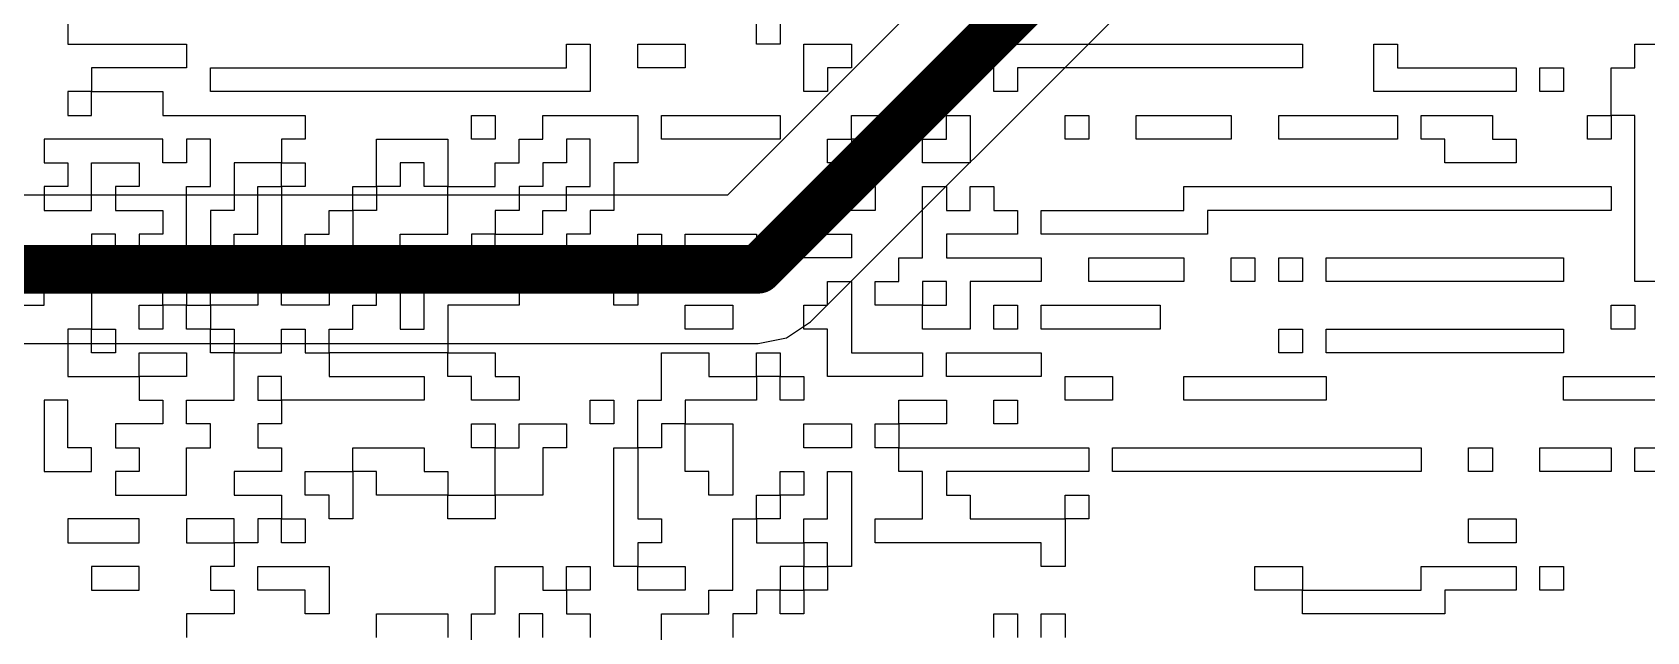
# Model space of a CAD drawing. Header units: inches. Extents: x 0.02 to 6.01, y 0.01 to 5.6.
# Drawn here: x 2.0754 to 2.4081, y 2.5553 to 2.6789 of the extents above; entities that cross this region are included whole.
import ezdxf

# ---------------------------------------------------------------- set-up
doc = ezdxf.new("R2010")
doc.units = ezdxf.units.IN
doc.header["$MEASUREMENT"] = 0
for name, color, linetype in [('Bottom Layer', 5, 'Continuous'), ('Bottom Overlay', 54, 'Continuous'), ('Top Layer', 1, 'Continuous')]:
    doc.layers.add(name, color=color, linetype=linetype)

msp = doc.modelspace()

# ---------------------------------------------------------------- linework, layer by layer
at = {"layer": 'Bottom Layer'}
for p, q in [((2.31816, 2.74478), (2.21867, 2.64529)), ((2.23581, 2.61919), (2.33978, 2.72316)), ((2.21867, 2.64529), (1.46133, 2.64529)), ((2.23085, 2.61587), (2.23581, 2.61919)), ((2.225, 2.61471), (2.23085, 2.61587)), ((1.455, 2.61471), (2.225, 2.61471))]:
    msp.add_line(p, q, dxfattribs=at)
for points in [[(2.225, 2.63, 0.01, 0.01, 0), (2.355, 2.76, 0.01, 0.01, 0)], [(3.00371, 0.01993, 0.01, 0.01, -0.378866), (0.02422, 2.65597, 0.01, 0.01, 0)], [(1.455, 2.63, 0.01, 0.01, 0), (2.225, 2.63, 0.01, 0.01, 0)]]:
    msp.add_lwpolyline(points, format="xyseb", dxfattribs=at)
msp.add_lwpolyline([(2.2225, 2.63, 0.005, 0.005, 1), (2.2275, 2.63, 0.005, 0.005, 1)], format="xyseb", close=True, dxfattribs=at)
msp.add_lwpolyline([(2.2225, 2.63, 0.005, 0.005, 1), (2.2275, 2.63, 0.005, 0.005, 1)], format="xyseb", close=True, dxfattribs=at)
at = {"layer": 'Bottom Overlay'}
for p, q in [((2.22953, 2.6862), (2.22953, 2.67641)), ((2.08273, 2.68131), (2.08273, 2.67641)), ((2.22464, 2.67641), (2.22464, 2.68131)), ((2.08273, 2.67641), (2.1072, 2.67641)), ((2.1072, 2.67641), (2.1072, 2.67152)), ((2.18549, 2.67152), (2.18549, 2.67641)), ((2.18549, 2.67641), (2.19039, 2.67641)), ((2.19039, 2.67641), (2.19039, 2.66663)), ((2.20017, 2.67152), (2.20017, 2.67641)), ((2.20017, 2.67641), (2.20996, 2.67641)), ((2.20996, 2.67641), (2.20996, 2.67152)), ((2.22953, 2.67641), (2.22464, 2.67641)), ((2.23443, 2.66663), (2.23443, 2.67641)), ((2.23443, 2.67641), (2.24421, 2.67641)), ((2.24421, 2.67641), (2.24421, 2.67152)), ((2.27357, 2.66663), (2.27357, 2.67641)), ((2.27357, 2.67641), (2.33719, 2.67641)), ((2.33719, 2.67641), (2.33719, 2.67152)), ((2.35187, 2.67641), (2.35676, 2.67641)), ((2.35187, 2.66663), (2.35187, 2.67641)), ((2.35676, 2.67641), (2.35676, 2.67152)), ((2.40569, 2.67152), (2.40569, 2.67641)), ((2.40569, 2.67641), (2.41548, 2.67641)), ((2.1072, 2.67152), (2.08763, 2.67152)), ((2.08763, 2.67152), (2.08763, 2.66663)), ((2.11209, 2.66663), (2.11209, 2.67152)), ((2.11209, 2.67152), (2.13167, 2.67152)), ((2.13167, 2.67152), (2.13656, 2.67152)), ((2.13656, 2.67152), (2.18549, 2.67152)), ((2.20996, 2.67152), (2.20017, 2.67152)), ((2.24421, 2.67152), (2.23932, 2.67152)), ((2.23932, 2.67152), (2.23932, 2.66663)), ((2.28336, 2.67152), (2.27847, 2.67152)), ((2.27847, 2.67152), (2.27847, 2.66663)), ((2.33719, 2.67152), (2.28336, 2.67152)), ((2.35676, 2.67152), (2.38123, 2.67152)), ((2.38123, 2.67152), (2.38123, 2.66663)), ((2.38612, 2.67152), (2.39101, 2.67152)), ((2.38612, 2.66663), (2.38612, 2.67152)), ((2.39101, 2.67152), (2.39101, 2.66663)), ((2.4008, 2.66173), (2.4008, 2.67152)), ((2.4008, 2.67152), (2.40569, 2.67152)), ((2.08763, 2.66663), (2.08273, 2.66663)), ((2.08273, 2.66663), (2.08273, 2.66173)), ((2.08763, 2.66663), (2.10231, 2.66663)), ((2.08763, 2.66173), (2.08763, 2.66663)), ((2.10231, 2.66663), (2.10231, 2.66173)), ((2.19039, 2.66663), (2.11209, 2.66663)), ((2.23932, 2.66663), (2.23443, 2.66663)), ((2.27847, 2.66663), (2.27357, 2.66663)), ((2.38123, 2.66663), (2.35187, 2.66663)), ((2.39101, 2.66663), (2.38612, 2.66663)), ((2.08273, 2.66173), (2.08763, 2.66173)), ((2.10231, 2.66173), (2.13167, 2.66173)), ((2.13167, 2.66173), (2.13167, 2.65684)), ((2.16592, 2.65684), (2.16592, 2.66173)), ((2.16592, 2.66173), (2.17081, 2.66173)), ((2.17081, 2.66173), (2.17081, 2.65684)), ((2.1806, 2.65684), (2.1806, 2.66173)), ((2.1806, 2.66173), (2.20017, 2.66173)), ((2.20017, 2.66173), (2.20017, 2.65195)), ((2.20507, 2.65684), (2.20507, 2.66173)), ((2.20507, 2.66173), (2.21975, 2.66173)), ((2.21975, 2.66173), (2.22464, 2.66173)), ((2.22464, 2.66173), (2.22953, 2.66173)), ((2.22953, 2.66173), (2.22953, 2.65684)), ((2.24421, 2.65684), (2.24421, 2.66173)), ((2.24421, 2.66173), (2.24911, 2.66173)), ((2.24911, 2.66173), (2.254, 2.66173)), ((2.254, 2.66173), (2.254, 2.65684)), ((2.26379, 2.65684), (2.26379, 2.66173)), ((2.26379, 2.66173), (2.26868, 2.66173)), ((2.26868, 2.66173), (2.26868, 2.65684)), ((2.28825, 2.65684), (2.28825, 2.66173)), ((2.28825, 2.66173), (2.29315, 2.66173)), ((2.29315, 2.66173), (2.29315, 2.65684)), ((2.30293, 2.65684), (2.30293, 2.66173)), ((2.30293, 2.66173), (2.32251, 2.66173)), ((2.32251, 2.66173), (2.32251, 2.65684)), ((2.33229, 2.65684), (2.33229, 2.66173)), ((2.33229, 2.66173), (2.35676, 2.66173)), ((2.35676, 2.66173), (2.35676, 2.65684)), ((2.36165, 2.65684), (2.36165, 2.66173)), ((2.36165, 2.66173), (2.37633, 2.66173)), ((2.37633, 2.66173), (2.37633, 2.65684)), ((2.39591, 2.65684), (2.39591, 2.66173)), ((2.39591, 2.66173), (2.4008, 2.66173)), ((2.4008, 2.66173), (2.4008, 2.65684)), ((2.40569, 2.66173), (2.4008, 2.66173)), ((2.40569, 2.62748), (2.40569, 2.66173)), ((2.10231, 2.65684), (2.07784, 2.65684)), ((2.07784, 2.65684), (2.07784, 2.65195)), ((2.10231, 2.65195), (2.10231, 2.65684)), ((2.11209, 2.65684), (2.1072, 2.65684)), ((2.1072, 2.65684), (2.1072, 2.65195)), ((2.11209, 2.64705), (2.11209, 2.65684)), ((2.13167, 2.65684), (2.12677, 2.65684)), ((2.12677, 2.65684), (2.12677, 2.65195)), ((2.14635, 2.65684), (2.15124, 2.65684)), ((2.14635, 2.64705), (2.14635, 2.65684)), ((2.15124, 2.65684), (2.16103, 2.65684)), ((2.16103, 2.65684), (2.16103, 2.64705)), ((2.17081, 2.65684), (2.16592, 2.65684)), ((2.17571, 2.65195), (2.17571, 2.65684)), ((2.17571, 2.65684), (2.1806, 2.65684)), ((2.19039, 2.65684), (2.18549, 2.65684)), ((2.18549, 2.65684), (2.18549, 2.65195)), ((2.19039, 2.64705), (2.19039, 2.65684)), ((2.22953, 2.65684), (2.20507, 2.65684)), ((2.23932, 2.65684), (2.24421, 2.65684)), ((2.23932, 2.65195), (2.23932, 2.65684)), ((2.24421, 2.65684), (2.24421, 2.65195)), ((2.254, 2.65684), (2.24421, 2.65684)), ((2.25889, 2.65195), (2.25889, 2.65684)), ((2.25889, 2.65684), (2.26379, 2.65684)), ((2.26868, 2.65684), (2.26868, 2.65195)), ((2.29315, 2.65684), (2.28825, 2.65684)), ((2.31272, 2.65684), (2.30293, 2.65684)), ((2.31761, 2.65684), (2.31272, 2.65684)), ((2.32251, 2.65684), (2.31761, 2.65684)), ((2.34208, 2.65684), (2.33229, 2.65684)), ((2.34697, 2.65684), (2.34208, 2.65684)), ((2.35676, 2.65684), (2.34697, 2.65684)), ((2.36655, 2.65684), (2.36165, 2.65684)), ((2.36655, 2.65195), (2.36655, 2.65684)), ((2.37633, 2.65684), (2.38123, 2.65684)), ((2.38123, 2.65684), (2.38123, 2.65195)), ((2.4008, 2.65684), (2.39591, 2.65684)), ((2.07784, 2.65195), (2.08273, 2.65195)), ((2.08273, 2.65195), (2.08273, 2.64705)), ((2.08763, 2.64216), (2.08763, 2.65195)), ((2.08763, 2.65195), (2.09741, 2.65195)), ((2.09741, 2.65195), (2.09741, 2.64705)), ((2.1072, 2.65195), (2.10231, 2.65195)), ((2.12677, 2.65195), (2.11699, 2.65195)), ((2.11699, 2.65195), (2.11699, 2.64216)), ((2.12677, 2.65195), (2.13167, 2.65195)), ((2.12677, 2.64705), (2.12677, 2.65195)), ((2.13167, 2.65195), (2.13167, 2.64705)), ((2.15613, 2.65195), (2.15124, 2.65195)), ((2.15124, 2.65195), (2.15124, 2.64705)), ((2.15613, 2.64705), (2.15613, 2.65195)), ((2.17081, 2.64705), (2.17081, 2.65195)), ((2.17081, 2.65195), (2.17571, 2.65195)), ((2.18549, 2.65195), (2.1806, 2.65195)), ((2.1806, 2.65195), (2.1806, 2.64705)), ((2.20017, 2.65195), (2.19528, 2.65195)), ((2.19528, 2.65195), (2.19528, 2.64216)), ((2.24421, 2.65195), (2.23932, 2.65195)), ((2.26868, 2.65195), (2.25889, 2.65195)), ((2.38123, 2.65195), (2.36655, 2.65195)), ((2.08273, 2.64705), (2.07784, 2.64705)), ((2.07784, 2.64705), (2.07784, 2.64216)), ((2.09741, 2.64705), (2.09252, 2.64705)), ((2.09252, 2.64705), (2.09252, 2.64216)), ((2.1072, 2.63237), (2.1072, 2.64705)), ((2.1072, 2.64705), (2.11209, 2.64705)), ((2.12188, 2.63727), (2.12188, 2.64705)), ((2.12188, 2.64705), (2.12677, 2.64705)), ((2.13167, 2.64705), (2.12677, 2.64705)), ((2.12677, 2.64705), (2.12677, 2.63237)), ((2.14145, 2.64216), (2.14145, 2.64705)), ((2.14145, 2.64705), (2.14635, 2.64705)), ((2.15124, 2.64705), (2.14635, 2.64705)), ((2.14635, 2.64705), (2.14635, 2.64216)), ((2.16103, 2.64705), (2.15613, 2.64705)), ((2.16103, 2.63727), (2.16103, 2.64705)), ((2.16103, 2.64705), (2.17081, 2.64705)), ((2.1806, 2.64705), (2.17571, 2.64705)), ((2.17571, 2.64705), (2.17571, 2.64216)), ((2.18549, 2.64216), (2.18549, 2.64705)), ((2.18549, 2.64705), (2.19039, 2.64705)), ((2.23932, 2.64216), (2.23932, 2.64705)), ((2.23932, 2.64705), (2.24421, 2.64705)), ((2.24421, 2.64705), (2.24911, 2.64705)), ((2.24911, 2.64705), (2.24911, 2.64216)), ((2.25889, 2.63237), (2.25889, 2.64705)), ((2.25889, 2.64705), (2.26379, 2.64705)), ((2.26379, 2.64705), (2.26379, 2.64216)), ((2.26868, 2.64216), (2.26868, 2.64705)), ((2.26868, 2.64705), (2.27357, 2.64705)), ((2.27357, 2.64705), (2.27357, 2.64216)), ((2.31272, 2.64216), (2.31272, 2.64705)), ((2.31272, 2.64705), (2.4008, 2.64705)), ((2.4008, 2.64705), (2.4008, 2.64216)), ((2.07784, 2.64216), (2.08763, 2.64216)), ((2.09252, 2.64216), (2.10231, 2.64216)), ((2.10231, 2.64216), (2.10231, 2.63727)), ((2.11699, 2.64216), (2.11209, 2.64216)), ((2.11209, 2.64216), (2.11209, 2.63237)), ((2.13656, 2.63727), (2.13656, 2.64216)), ((2.13656, 2.64216), (2.14145, 2.64216)), ((2.14635, 2.64216), (2.14145, 2.64216)), ((2.14145, 2.64216), (2.14145, 2.63237)), ((2.17571, 2.64216), (2.17081, 2.64216)), ((2.17081, 2.64216), (2.17081, 2.63727)), ((2.1806, 2.63727), (2.1806, 2.64216)), ((2.1806, 2.64216), (2.18549, 2.64216)), ((2.19528, 2.64216), (2.19039, 2.64216)), ((2.19039, 2.64216), (2.19039, 2.63727)), ((2.24911, 2.64216), (2.23932, 2.64216)), ((2.26379, 2.64216), (2.26868, 2.64216)), ((2.27357, 2.64216), (2.27847, 2.64216)), ((2.27847, 2.64216), (2.27847, 2.63727)), ((2.28336, 2.63727), (2.28336, 2.64216)), ((2.28336, 2.64216), (2.31272, 2.64216)), ((2.33229, 2.64216), (2.31761, 2.64216)), ((2.31761, 2.64216), (2.31761, 2.63727)), ((2.33719, 2.64216), (2.33229, 2.64216)), ((2.4008, 2.64216), (2.33719, 2.64216)), ((2.09252, 2.63727), (2.08763, 2.63727)), ((2.08763, 2.63727), (2.08763, 2.63237)), ((2.09252, 2.63237), (2.09252, 2.63727)), ((2.10231, 2.63727), (2.09741, 2.63727)), ((2.09741, 2.63727), (2.09741, 2.63237)), ((2.11699, 2.63727), (2.12188, 2.63727)), ((2.11699, 2.63237), (2.11699, 2.63727)), ((2.13167, 2.63237), (2.13167, 2.63727)), ((2.13167, 2.63727), (2.13656, 2.63727)), ((2.15124, 2.63237), (2.15124, 2.63727)), ((2.15124, 2.63727), (2.16103, 2.63727)), ((2.17081, 2.63727), (2.16592, 2.63727)), ((2.16592, 2.63727), (2.16592, 2.62748)), ((2.17081, 2.63237), (2.17081, 2.63727)), ((2.17081, 2.63727), (2.1806, 2.63727)), ((2.19039, 2.63727), (2.18549, 2.63727)), ((2.18549, 2.63727), (2.18549, 2.63237)), ((2.20017, 2.63237), (2.20017, 2.63727)), ((2.20017, 2.63727), (2.20507, 2.63727)), ((2.20507, 2.63727), (2.20507, 2.63237)), ((2.20996, 2.63237), (2.20996, 2.63727)), ((2.20996, 2.63727), (2.21485, 2.63727)), ((2.21485, 2.63727), (2.21975, 2.63727)), ((2.21975, 2.63727), (2.22464, 2.63727)), ((2.22464, 2.63727), (2.22464, 2.63237)), ((2.23443, 2.63237), (2.23443, 2.63727)), ((2.23443, 2.63727), (2.24421, 2.63727)), ((2.24421, 2.63727), (2.24421, 2.63237)), ((2.27847, 2.63727), (2.26379, 2.63727)), ((2.26379, 2.63727), (2.26379, 2.63237)), ((2.31761, 2.63727), (2.28336, 2.63727)), ((2.08763, 2.63237), (2.09252, 2.63237)), ((2.09741, 2.63237), (2.1072, 2.63237)), ((2.11209, 2.63237), (2.1072, 2.63237)), ((2.1072, 2.63237), (2.1072, 2.62259)), ((2.12677, 2.63237), (2.11699, 2.63237)), ((2.12677, 2.62259), (2.12677, 2.63237)), ((2.12677, 2.63237), (2.13167, 2.63237)), ((2.14145, 2.63237), (2.13656, 2.63237)), ((2.13656, 2.63237), (2.13656, 2.62259)), ((2.14635, 2.62259), (2.14635, 2.63237)), ((2.14635, 2.63237), (2.15124, 2.63237)), ((2.16103, 2.63237), (2.15613, 2.63237)), ((2.15613, 2.63237), (2.15613, 2.62748)), ((2.16103, 2.62748), (2.16103, 2.63237)), ((2.18549, 2.63237), (2.17081, 2.63237)), ((2.20507, 2.63237), (2.20017, 2.63237)), ((2.22464, 2.63237), (2.20996, 2.63237)), ((2.24421, 2.63237), (2.23443, 2.63237)), ((2.254, 2.62748), (2.254, 2.63237)), ((2.254, 2.63237), (2.25889, 2.63237)), ((2.26379, 2.63237), (2.26868, 2.63237)), ((2.26868, 2.63237), (2.27357, 2.63237)), ((2.27357, 2.63237), (2.28336, 2.63237)), ((2.28336, 2.63237), (2.28336, 2.62748)), ((2.29315, 2.62748), (2.29315, 2.63237)), ((2.29315, 2.63237), (2.30783, 2.63237)), ((2.30783, 2.63237), (2.31272, 2.63237)), ((2.31272, 2.63237), (2.31272, 2.62748)), ((2.32251, 2.62748), (2.32251, 2.63237)), ((2.32251, 2.63237), (2.3274, 2.63237)), ((2.3274, 2.63237), (2.3274, 2.62748)), ((2.33229, 2.62748), (2.33229, 2.63237)), ((2.33229, 2.63237), (2.33719, 2.63237)), ((2.33719, 2.63237), (2.33719, 2.62748)), ((2.34208, 2.62748), (2.34208, 2.63237)), ((2.34208, 2.63237), (2.39101, 2.63237)), ((2.39101, 2.63237), (2.39101, 2.62748)), ((2.07784, 2.62748), (2.07295, 2.62748)), ((2.07784, 2.62259), (2.07784, 2.62748)), ((2.10231, 2.62748), (2.08763, 2.62748)), ((2.08763, 2.62748), (2.08763, 2.61769)), ((2.10231, 2.62259), (2.10231, 2.62748)), ((2.11209, 2.62259), (2.11209, 2.62748)), ((2.11209, 2.62748), (2.12188, 2.62748)), ((2.12188, 2.62748), (2.12188, 2.62259)), ((2.15613, 2.62748), (2.15124, 2.62748)), ((2.15124, 2.62748), (2.15124, 2.61769)), ((2.15613, 2.62748), (2.16103, 2.62748)), ((2.15613, 2.61769), (2.15613, 2.62748)), ((2.16592, 2.62748), (2.17571, 2.62748)), ((2.17571, 2.62748), (2.17571, 2.62259)), ((2.19528, 2.62259), (2.19528, 2.62748)), ((2.19528, 2.62748), (2.20017, 2.62748)), ((2.20017, 2.62748), (2.20017, 2.62259)), ((2.23932, 2.62748), (2.24421, 2.62748)), ((2.23932, 2.62259), (2.23932, 2.62748)), ((2.24421, 2.62748), (2.24421, 2.6128)), ((2.24911, 2.62259), (2.24911, 2.62748)), ((2.24911, 2.62748), (2.254, 2.62748)), ((2.26379, 2.62748), (2.25889, 2.62748)), ((2.25889, 2.62748), (2.25889, 2.62259)), ((2.26379, 2.62259), (2.26379, 2.62748)), ((2.28336, 2.62748), (2.26868, 2.62748)), ((2.26868, 2.62748), (2.26868, 2.61769)), ((2.31272, 2.62748), (2.29315, 2.62748)), ((2.3274, 2.62748), (2.32251, 2.62748)), ((2.33719, 2.62748), (2.33229, 2.62748)), ((2.38123, 2.62748), (2.34208, 2.62748)), ((2.38612, 2.62748), (2.38123, 2.62748)), ((2.39101, 2.62748), (2.38612, 2.62748)), ((2.41548, 2.62748), (2.40569, 2.62748)), ((2.06805, 2.62259), (2.07784, 2.62259)), ((2.09741, 2.62259), (2.10231, 2.62259)), ((2.09741, 2.61769), (2.09741, 2.62259)), ((2.10231, 2.62259), (2.10231, 2.61769)), ((2.1072, 2.62259), (2.10231, 2.62259)), ((2.1072, 2.61769), (2.1072, 2.62259)), ((2.1072, 2.62259), (2.11209, 2.62259)), ((2.12188, 2.62259), (2.11209, 2.62259)), ((2.11209, 2.62259), (2.11209, 2.61769)), ((2.13656, 2.62259), (2.12677, 2.62259)), ((2.14145, 2.61769), (2.14145, 2.62259)), ((2.14145, 2.62259), (2.14635, 2.62259)), ((2.17571, 2.62259), (2.16103, 2.62259)), ((2.16103, 2.62259), (2.16103, 2.6128)), ((2.20017, 2.62259), (2.19528, 2.62259)), ((2.20996, 2.62259), (2.21485, 2.62259)), ((2.20996, 2.61769), (2.20996, 2.62259)), ((2.21485, 2.62259), (2.21975, 2.62259)), ((2.21975, 2.62259), (2.21975, 2.61769)), ((2.23443, 2.61769), (2.23443, 2.62259)), ((2.23443, 2.62259), (2.23932, 2.62259)), ((2.25889, 2.62259), (2.24911, 2.62259)), ((2.25889, 2.61769), (2.25889, 2.62259)), ((2.25889, 2.62259), (2.26379, 2.62259)), ((2.27357, 2.61769), (2.27357, 2.62259)), ((2.27357, 2.62259), (2.27847, 2.62259)), ((2.27847, 2.62259), (2.27847, 2.61769)), ((2.28336, 2.62259), (2.28825, 2.62259)), ((2.28336, 2.61769), (2.28336, 2.62259)), ((2.28825, 2.62259), (2.30783, 2.62259)), ((2.30783, 2.62259), (2.30783, 2.61769)), ((2.4008, 2.61769), (2.4008, 2.62259)), ((2.4008, 2.62259), (2.40569, 2.62259)), ((2.40569, 2.62259), (2.40569, 2.61769)), ((2.08763, 2.61769), (2.08273, 2.61769)), ((2.08273, 2.61769), (2.08273, 2.60791)), ((2.08763, 2.61769), (2.09252, 2.61769)), ((2.08763, 2.6128), (2.08763, 2.61769)), ((2.09252, 2.61769), (2.09252, 2.6128)), ((2.10231, 2.61769), (2.09741, 2.61769)), ((2.11209, 2.61769), (2.1072, 2.61769)), ((2.11209, 2.6128), (2.11209, 2.61769)), ((2.11209, 2.61769), (2.11699, 2.61769)), ((2.11699, 2.61769), (2.11699, 2.6128)), ((2.12677, 2.6128), (2.12677, 2.61769)), ((2.12677, 2.61769), (2.13167, 2.61769)), ((2.13167, 2.61769), (2.13167, 2.6128)), ((2.13656, 2.6128), (2.13656, 2.61769)), ((2.13656, 2.61769), (2.14145, 2.61769)), ((2.15124, 2.61769), (2.15613, 2.61769)), ((2.21975, 2.61769), (2.20996, 2.61769)), ((2.23932, 2.61769), (2.23443, 2.61769)), ((2.23932, 2.60791), (2.23932, 2.61769)), ((2.26868, 2.61769), (2.25889, 2.61769)), ((2.27847, 2.61769), (2.27357, 2.61769)), ((2.30783, 2.61769), (2.28336, 2.61769)), ((2.33229, 2.6128), (2.33229, 2.61769)), ((2.33229, 2.61769), (2.33719, 2.61769)), ((2.33719, 2.61769), (2.33719, 2.6128)), ((2.34208, 2.6128), (2.34208, 2.61769)), ((2.34208, 2.61769), (2.39101, 2.61769)), ((2.39101, 2.61769), (2.39101, 2.6128)), ((2.40569, 2.61769), (2.4008, 2.61769)), ((2.09252, 2.6128), (2.08763, 2.6128)), ((2.09741, 2.60791), (2.09741, 2.6128)), ((2.09741, 2.6128), (2.1072, 2.6128)), ((2.1072, 2.6128), (2.1072, 2.60791)), ((2.11699, 2.6128), (2.11209, 2.6128)), ((2.11699, 2.60301), (2.11699, 2.6128)), ((2.11699, 2.6128), (2.12677, 2.6128)), ((2.13167, 2.6128), (2.13656, 2.6128)), ((2.16103, 2.6128), (2.13656, 2.6128)), ((2.13656, 2.6128), (2.13656, 2.60791)), ((2.16103, 2.60791), (2.16103, 2.6128)), ((2.16103, 2.6128), (2.17081, 2.6128)), ((2.17081, 2.6128), (2.17081, 2.60791)), ((2.20507, 2.60301), (2.20507, 2.6128)), ((2.20507, 2.6128), (2.21485, 2.6128)), ((2.21485, 2.6128), (2.21485, 2.60791)), ((2.22464, 2.60791), (2.22464, 2.6128)), ((2.22464, 2.6128), (2.22953, 2.6128)), ((2.22953, 2.6128), (2.22953, 2.60791)), ((2.24421, 2.6128), (2.25889, 2.6128)), ((2.25889, 2.6128), (2.25889, 2.60791)), ((2.26379, 2.60791), (2.26379, 2.6128)), ((2.26379, 2.6128), (2.27357, 2.6128)), ((2.27357, 2.6128), (2.27847, 2.6128)), ((2.27847, 2.6128), (2.28336, 2.6128)), ((2.28336, 2.6128), (2.28336, 2.60791)), ((2.33719, 2.6128), (2.33229, 2.6128)), ((2.38123, 2.6128), (2.34208, 2.6128)), ((2.38612, 2.6128), (2.38123, 2.6128)), ((2.39101, 2.6128), (2.38612, 2.6128)), ((2.08273, 2.60791), (2.09741, 2.60791)), ((2.1072, 2.60791), (2.09741, 2.60791)), ((2.09741, 2.60791), (2.09741, 2.60301)), ((2.12677, 2.60791), (2.12188, 2.60791)), ((2.12188, 2.60791), (2.12188, 2.60301)), ((2.12677, 2.60301), (2.12677, 2.60791)), ((2.13656, 2.60791), (2.15613, 2.60791)), ((2.15613, 2.60791), (2.15613, 2.60301)), ((2.16592, 2.60791), (2.16103, 2.60791)), ((2.16592, 2.60301), (2.16592, 2.60791)), ((2.17081, 2.60791), (2.17571, 2.60791)), ((2.17571, 2.60791), (2.17571, 2.60301)), ((2.21485, 2.60791), (2.22464, 2.60791)), ((2.22953, 2.60791), (2.22464, 2.60791)), ((2.22464, 2.60791), (2.22464, 2.60301)), ((2.22953, 2.60301), (2.22953, 2.60791)), ((2.22953, 2.60791), (2.23443, 2.60791)), ((2.23443, 2.60791), (2.23443, 2.60301)), ((2.25889, 2.60791), (2.23932, 2.60791)), ((2.28336, 2.60791), (2.26379, 2.60791)), ((2.28825, 2.60301), (2.28825, 2.60791)), ((2.28825, 2.60791), (2.29804, 2.60791)), ((2.29804, 2.60791), (2.29804, 2.60301)), ((2.31272, 2.60301), (2.31272, 2.60791)), ((2.31272, 2.60791), (2.33719, 2.60791)), ((2.33719, 2.60791), (2.34208, 2.60791)), ((2.34208, 2.60791), (2.34208, 2.60301)), ((2.39101, 2.60301), (2.39101, 2.60791)), ((2.39101, 2.60791), (2.45463, 2.60791)), ((2.08273, 2.60301), (2.07784, 2.60301)), ((2.07784, 2.60301), (2.07784, 2.58833)), ((2.08273, 2.59323), (2.08273, 2.60301)), ((2.09741, 2.60301), (2.10231, 2.60301)), ((2.10231, 2.60301), (2.10231, 2.59812)), ((2.1072, 2.59812), (2.1072, 2.60301)), ((2.1072, 2.60301), (2.11699, 2.60301)), ((2.12188, 2.60301), (2.12677, 2.60301)), ((2.15613, 2.60301), (2.12677, 2.60301)), ((2.12677, 2.60301), (2.12677, 2.59812)), ((2.17081, 2.60301), (2.16592, 2.60301)), ((2.17571, 2.60301), (2.17081, 2.60301)), ((2.19039, 2.59812), (2.19039, 2.60301)), ((2.19039, 2.60301), (2.19528, 2.60301)), ((2.19528, 2.60301), (2.19528, 2.59812)), ((2.20017, 2.59323), (2.20017, 2.60301)), ((2.20017, 2.60301), (2.20507, 2.60301)), ((2.21485, 2.60301), (2.20996, 2.60301)), ((2.20996, 2.60301), (2.20996, 2.59812)), ((2.21975, 2.60301), (2.21485, 2.60301)), ((2.22464, 2.60301), (2.21975, 2.60301)), ((2.23443, 2.60301), (2.22953, 2.60301)), ((2.254, 2.59812), (2.254, 2.60301)), ((2.254, 2.60301), (2.26379, 2.60301)), ((2.26379, 2.60301), (2.26379, 2.59812)), ((2.27357, 2.59812), (2.27357, 2.60301)), ((2.27357, 2.60301), (2.27847, 2.60301)), ((2.27847, 2.60301), (2.27847, 2.59812)), ((2.29804, 2.60301), (2.28825, 2.60301)), ((2.34208, 2.60301), (2.31272, 2.60301)), ((2.43995, 2.60301), (2.39101, 2.60301)), ((2.10231, 2.59812), (2.09252, 2.59812)), ((2.09252, 2.59812), (2.09252, 2.59323)), ((2.11209, 2.59812), (2.1072, 2.59812)), ((2.11209, 2.59323), (2.11209, 2.59812)), ((2.12677, 2.59812), (2.12188, 2.59812)), ((2.12188, 2.59812), (2.12188, 2.59323)), ((2.16592, 2.59323), (2.16592, 2.59812)), ((2.16592, 2.59812), (2.17081, 2.59812)), ((2.17081, 2.59812), (2.17081, 2.59323)), ((2.17571, 2.59323), (2.17571, 2.59812)), ((2.17571, 2.59812), (2.18549, 2.59812)), ((2.18549, 2.59812), (2.18549, 2.59323)), ((2.19528, 2.59812), (2.19039, 2.59812)), ((2.20996, 2.59812), (2.20507, 2.59812)), ((2.20507, 2.59812), (2.20507, 2.59323)), ((2.20996, 2.59323), (2.20996, 2.59812)), ((2.20996, 2.59812), (2.21975, 2.59812)), ((2.21975, 2.59812), (2.21975, 2.58344)), ((2.23443, 2.59323), (2.23443, 2.59812)), ((2.23443, 2.59812), (2.24421, 2.59812)), ((2.24421, 2.59812), (2.24421, 2.59323)), ((2.24911, 2.59323), (2.24911, 2.59812)), ((2.24911, 2.59812), (2.254, 2.59812)), ((2.25889, 2.59812), (2.254, 2.59812)), ((2.254, 2.59812), (2.254, 2.59323)), ((2.26379, 2.59812), (2.25889, 2.59812)), ((2.27847, 2.59812), (2.27357, 2.59812)), ((2.08763, 2.59323), (2.08273, 2.59323)), ((2.08763, 2.58833), (2.08763, 2.59323)), ((2.09252, 2.59323), (2.09741, 2.59323)), ((2.09741, 2.59323), (2.09741, 2.58833)), ((2.1072, 2.58344), (2.1072, 2.59323)), ((2.1072, 2.59323), (2.11209, 2.59323)), ((2.12188, 2.59323), (2.12677, 2.59323)), ((2.12677, 2.59323), (2.12677, 2.58833)), ((2.14145, 2.58833), (2.14145, 2.59323)), ((2.14145, 2.59323), (2.15613, 2.59323)), ((2.15613, 2.59323), (2.15613, 2.58833)), ((2.17081, 2.59323), (2.16592, 2.59323)), ((2.17081, 2.58833), (2.17081, 2.59323)), ((2.17081, 2.59323), (2.17571, 2.59323)), ((2.18549, 2.59323), (2.1806, 2.59323)), ((2.1806, 2.59323), (2.1806, 2.58344)), ((2.19528, 2.56876), (2.19528, 2.59323)), ((2.19528, 2.59323), (2.20017, 2.59323)), ((2.20507, 2.59323), (2.20017, 2.59323)), ((2.20017, 2.59323), (2.20017, 2.58344)), ((2.20996, 2.58833), (2.20996, 2.59323)), ((2.24421, 2.59323), (2.23443, 2.59323)), ((2.254, 2.59323), (2.24911, 2.59323)), ((2.254, 2.58833), (2.254, 2.59323)), ((2.254, 2.59323), (2.29315, 2.59323)), ((2.29315, 2.59323), (2.29315, 2.58833)), ((2.29804, 2.58833), (2.29804, 2.59323)), ((2.29804, 2.59323), (2.36165, 2.59323)), ((2.36165, 2.59323), (2.36165, 2.58833)), ((2.37144, 2.59323), (2.37633, 2.59323)), ((2.37144, 2.58833), (2.37144, 2.59323)), ((2.37633, 2.59323), (2.37633, 2.58833)), ((2.38612, 2.58833), (2.38612, 2.59323)), ((2.38612, 2.59323), (2.39101, 2.59323)), ((2.39101, 2.59323), (2.39591, 2.59323)), ((2.39591, 2.59323), (2.4008, 2.59323)), ((2.4008, 2.59323), (2.4008, 2.58833)), ((2.40569, 2.58833), (2.40569, 2.59323)), ((2.40569, 2.59323), (2.41059, 2.59323)), ((2.07784, 2.58833), (2.08763, 2.58833)), ((2.09741, 2.58833), (2.09252, 2.58833)), ((2.09252, 2.58833), (2.09252, 2.58344)), ((2.12677, 2.58833), (2.11699, 2.58833)), ((2.11699, 2.58833), (2.11699, 2.58344)), ((2.13167, 2.58344), (2.13167, 2.58833)), ((2.13167, 2.58833), (2.14145, 2.58833)), ((2.14145, 2.58833), (2.14145, 2.57855)), ((2.14635, 2.58833), (2.14145, 2.58833)), ((2.14635, 2.58344), (2.14635, 2.58833)), ((2.15613, 2.58833), (2.16103, 2.58833)), ((2.16103, 2.58833), (2.16103, 2.58344)), ((2.17081, 2.58344), (2.17081, 2.58833)), ((2.21485, 2.58833), (2.20996, 2.58833)), ((2.21485, 2.58344), (2.21485, 2.58833)), ((2.22953, 2.58344), (2.22953, 2.58833)), ((2.22953, 2.58833), (2.23443, 2.58833)), ((2.23443, 2.58833), (2.23443, 2.58344)), ((2.23932, 2.58833), (2.24421, 2.58833)), ((2.23932, 2.57855), (2.23932, 2.58833)), ((2.24421, 2.58833), (2.24421, 2.56876)), ((2.25889, 2.58833), (2.254, 2.58833)), ((2.25889, 2.57855), (2.25889, 2.58833)), ((2.29315, 2.58833), (2.26379, 2.58833)), ((2.26379, 2.58833), (2.26379, 2.58344)), ((2.36165, 2.58833), (2.29804, 2.58833)), ((2.37633, 2.58833), (2.37144, 2.58833)), ((2.4008, 2.58833), (2.38612, 2.58833)), ((2.41059, 2.58833), (2.40569, 2.58833)), ((2.09252, 2.58344), (2.1072, 2.58344)), ((2.11699, 2.58344), (2.12677, 2.58344)), ((2.12677, 2.58344), (2.12677, 2.57855)), ((2.13656, 2.58344), (2.13167, 2.58344)), ((2.13656, 2.57855), (2.13656, 2.58344)), ((2.16103, 2.58344), (2.14635, 2.58344)), ((2.16103, 2.57855), (2.16103, 2.58344)), ((2.16103, 2.58344), (2.17081, 2.58344)), ((2.1806, 2.58344), (2.17081, 2.58344)), ((2.17081, 2.58344), (2.17081, 2.57855)), ((2.20017, 2.58344), (2.20017, 2.57855)), ((2.21975, 2.58344), (2.21485, 2.58344)), ((2.22464, 2.57855), (2.22464, 2.58344)), ((2.22464, 2.58344), (2.22953, 2.58344)), ((2.22953, 2.58344), (2.22953, 2.57855)), ((2.23443, 2.58344), (2.22953, 2.58344)), ((2.26379, 2.58344), (2.26868, 2.58344)), ((2.26868, 2.58344), (2.26868, 2.57855)), ((2.28825, 2.57855), (2.28825, 2.58344)), ((2.28825, 2.58344), (2.29315, 2.58344)), ((2.29315, 2.58344), (2.29315, 2.57855)), ((2.09741, 2.57855), (2.08273, 2.57855)), ((2.08273, 2.57855), (2.08273, 2.57365)), ((2.09741, 2.57365), (2.09741, 2.57855)), ((2.11699, 2.57855), (2.1072, 2.57855)), ((2.1072, 2.57855), (2.1072, 2.57365)), ((2.11699, 2.57365), (2.11699, 2.57855)), ((2.12677, 2.57855), (2.12188, 2.57855)), ((2.12188, 2.57855), (2.12188, 2.57365)), ((2.12677, 2.57365), (2.12677, 2.57855)), ((2.12677, 2.57855), (2.13167, 2.57855)), ((2.13167, 2.57855), (2.13167, 2.57365)), ((2.14145, 2.57855), (2.13656, 2.57855)), ((2.17081, 2.57855), (2.16103, 2.57855)), ((2.20017, 2.57855), (2.20507, 2.57855)), ((2.20507, 2.57855), (2.20507, 2.57365)), ((2.21975, 2.56387), (2.21975, 2.57855)), ((2.21975, 2.57855), (2.22464, 2.57855)), ((2.22953, 2.57855), (2.22464, 2.57855)), ((2.22464, 2.57855), (2.22464, 2.57365)), ((2.23443, 2.57365), (2.23443, 2.57855)), ((2.23443, 2.57855), (2.23932, 2.57855)), ((2.24911, 2.57365), (2.24911, 2.57855)), ((2.24911, 2.57855), (2.25889, 2.57855)), ((2.26868, 2.57855), (2.28825, 2.57855)), ((2.29315, 2.57855), (2.28825, 2.57855)), ((2.28825, 2.57855), (2.28825, 2.56876)), ((2.37144, 2.57365), (2.37144, 2.57855)), ((2.37144, 2.57855), (2.38123, 2.57855)), ((2.38123, 2.57855), (2.38123, 2.57365)), ((2.08273, 2.57365), (2.09741, 2.57365)), ((2.1072, 2.57365), (2.11699, 2.57365)), ((2.12188, 2.57365), (2.11699, 2.57365)), ((2.11699, 2.57365), (2.11699, 2.56876)), ((2.13167, 2.57365), (2.12677, 2.57365)), ((2.20507, 2.57365), (2.20017, 2.57365)), ((2.20017, 2.57365), (2.20017, 2.56876)), ((2.22464, 2.57365), (2.23443, 2.57365)), ((2.23932, 2.57365), (2.23443, 2.57365)), ((2.23443, 2.57365), (2.23443, 2.56876)), ((2.23932, 2.56876), (2.23932, 2.57365)), ((2.254, 2.57365), (2.24911, 2.57365)), ((2.25889, 2.57365), (2.254, 2.57365)), ((2.28336, 2.57365), (2.25889, 2.57365)), ((2.28336, 2.56876), (2.28336, 2.57365)), ((2.38123, 2.57365), (2.37144, 2.57365)), ((2.09741, 2.56876), (2.08763, 2.56876)), ((2.08763, 2.56876), (2.08763, 2.56387)), ((2.09741, 2.56387), (2.09741, 2.56876)), ((2.11699, 2.56876), (2.11209, 2.56876)), ((2.11209, 2.56876), (2.11209, 2.56387)), ((2.12188, 2.56387), (2.12188, 2.56876)), ((2.12188, 2.56876), (2.13656, 2.56876)), ((2.13656, 2.56876), (2.13656, 2.56387)), ((2.17081, 2.55897), (2.17081, 2.56876)), ((2.17081, 2.56876), (2.1806, 2.56876)), ((2.1806, 2.56876), (2.1806, 2.56387)), ((2.18549, 2.56387), (2.18549, 2.56876)), ((2.18549, 2.56876), (2.19039, 2.56876)), ((2.19039, 2.56876), (2.19039, 2.56387)), ((2.20017, 2.56876), (2.19528, 2.56876)), ((2.20017, 2.56387), (2.20017, 2.56876)), ((2.20017, 2.56876), (2.20996, 2.56876)), ((2.20996, 2.56876), (2.20996, 2.56387)), ((2.23443, 2.56876), (2.22953, 2.56876)), ((2.22953, 2.56876), (2.22953, 2.56387)), ((2.23443, 2.56387), (2.23443, 2.56876)), ((2.23443, 2.56876), (2.23932, 2.56876)), ((2.24421, 2.56876), (2.23932, 2.56876)), ((2.23932, 2.56876), (2.23932, 2.56387)), ((2.28825, 2.56876), (2.28336, 2.56876)), ((2.3274, 2.56387), (2.3274, 2.56876)), ((2.3274, 2.56876), (2.33719, 2.56876)), ((2.33719, 2.56876), (2.33719, 2.56387)), ((2.36165, 2.56387), (2.36165, 2.56876)), ((2.36165, 2.56876), (2.38123, 2.56876)), ((2.38123, 2.56876), (2.38123, 2.56387)), ((2.38612, 2.56387), (2.38612, 2.56876)), ((2.38612, 2.56876), (2.39101, 2.56876)), ((2.39101, 2.56876), (2.39101, 2.56387)), ((2.08763, 2.56387), (2.09741, 2.56387)), ((2.11209, 2.56387), (2.11699, 2.56387)), ((2.11699, 2.56387), (2.11699, 2.55897)), ((2.13167, 2.56387), (2.12188, 2.56387)), ((2.13167, 2.55897), (2.13167, 2.56387)), ((2.13656, 2.56387), (2.13656, 2.55897)), ((2.1806, 2.56387), (2.18549, 2.56387)), ((2.19039, 2.56387), (2.18549, 2.56387)), ((2.18549, 2.56387), (2.18549, 2.55897)), ((2.20996, 2.56387), (2.20017, 2.56387)), ((2.21485, 2.55897), (2.21485, 2.56387)), ((2.21485, 2.56387), (2.21975, 2.56387)), ((2.22953, 2.56387), (2.22464, 2.56387)), ((2.22464, 2.56387), (2.22464, 2.55897)), ((2.22953, 2.55897), (2.22953, 2.56387)), ((2.22953, 2.56387), (2.23443, 2.56387)), ((2.23932, 2.56387), (2.23443, 2.56387)), ((2.23443, 2.56387), (2.23443, 2.55897)), ((2.33229, 2.56387), (2.3274, 2.56387)), ((2.33719, 2.56387), (2.33229, 2.56387)), ((2.33719, 2.55897), (2.33719, 2.56387)), ((2.33719, 2.56387), (2.36165, 2.56387)), ((2.38123, 2.56387), (2.36655, 2.56387)), ((2.36655, 2.56387), (2.36655, 2.55897)), ((2.39101, 2.56387), (2.38612, 2.56387)), ((2.11699, 2.55897), (2.1072, 2.55897)), ((2.1072, 2.55897), (2.1072, 2.55408)), ((2.13656, 2.55897), (2.13167, 2.55897)), ((2.14635, 2.55408), (2.14635, 2.55897)), ((2.14635, 2.55897), (2.16103, 2.55897)), ((2.16103, 2.55897), (2.16103, 2.55408)), ((2.16592, 2.54429), (2.16592, 2.55897)), ((2.16592, 2.55897), (2.17081, 2.55897)), ((2.1806, 2.55897), (2.17571, 2.55897)), ((2.17571, 2.55897), (2.17571, 2.55408)), ((2.1806, 2.55408), (2.1806, 2.55897)), ((2.18549, 2.55897), (2.19039, 2.55897)), ((2.19039, 2.55897), (2.19039, 2.55408)), ((2.20507, 2.54429), (2.20507, 2.55897)), ((2.20507, 2.55897), (2.21485, 2.55897)), ((2.22464, 2.55897), (2.21975, 2.55897)), ((2.21975, 2.55897), (2.21975, 2.55408)), ((2.23443, 2.55897), (2.22953, 2.55897)), ((2.27357, 2.55897), (2.27847, 2.55897)), ((2.27357, 2.55408), (2.27357, 2.55897)), ((2.27847, 2.55897), (2.27847, 2.55408)), ((2.28336, 2.55408), (2.28336, 2.55897)), ((2.28336, 2.55897), (2.28825, 2.55897)), ((2.28825, 2.55897), (2.28825, 2.55408)), ((2.35676, 2.55897), (2.33719, 2.55897)), ((2.36165, 2.55897), (2.35676, 2.55897)), ((2.36655, 2.55897), (2.36165, 2.55897))]:
    msp.add_line(p, q, dxfattribs=at)
at = {"layer": 'Top Layer'}
msp.add_lwpolyline([(3.00187, 0.01813, 0.01, 0.01, -0.378866), (0.02238, 2.65416, 0.01, 0.01, 0)], format="xyseb", dxfattribs=at)

doc.saveas('drawing.dxf')
